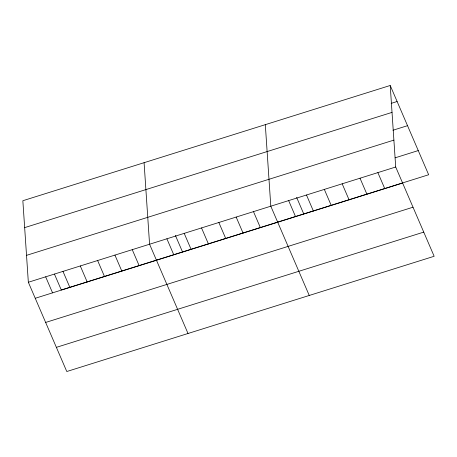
<?xml version="1.0" encoding="UTF-8"?>
<svg xmlns="http://www.w3.org/2000/svg" width="457" height="457" viewBox="0 0 457 457"><rect width="100%" height="100%" fill="white"/><g stroke="black" fill="none" stroke-linecap="round" stroke-linejoin="round"><path stroke-width="0.69" d="M390.215 85.476L22.85 200.72L28.34 282.255L66.785 371.524L434.15 256.28L395.705 167.016L390.215 85.476L428.66 174.745L61.295 289.984L54.446 274.086M391.169 103.373L397.116 101.505M24.661 227.626L392.026 112.388M392.986 130.234L407.53 125.675M26.529 255.349L393.894 140.11M395.122 157.831L418.252 150.576M28.34 282.255L395.705 167.016M35.24 298.284L402.606 183.04M45.649 322.448L413.019 207.21M56.377 347.354L423.742 232.116M377.865 172.615L384.765 188.638M360.019 178.213L366.92 194.236M342.173 183.805L349.079 199.835M324.333 189.404L331.234 205.433M306.487 195.002L313.388 211.031M296.633 197.39L303.756 213.927M288.647 200.6L295.548 216.624M309.246 295.462L270.801 206.198L265.311 124.658M253.481 211.631L260.387 227.655M236.166 217.064L243.067 233.087M218.846 222.496L225.747 238.52M201.526 227.929L208.426 243.952M184.205 233.361L191.112 249.385M175.402 235.418L182.526 251.956M166.891 238.794L173.791 254.817M188.016 333.49L149.57 244.227L144.081 162.686M132.25 249.659L139.156 265.683M114.936 255.092L121.836 271.115M97.615 260.524L104.516 276.548M80.295 265.957L87.196 281.986M62.975 271.389L69.881 287.419M45.66 276.822L52.561 292.851"/></g></svg>
